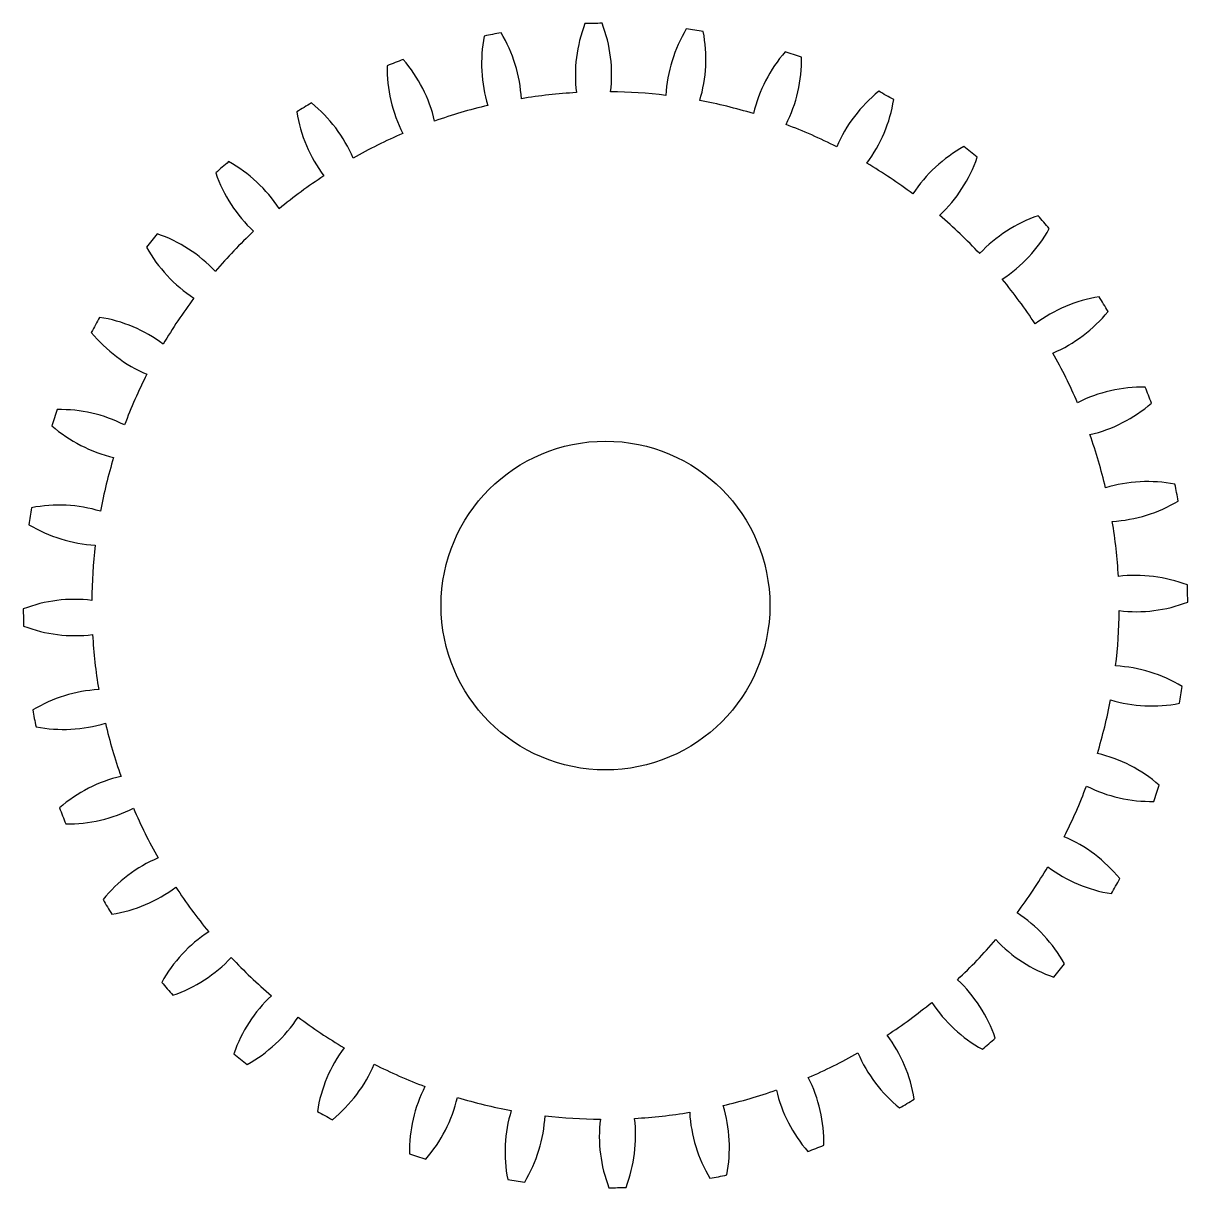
# Model space of a CAD drawing. Header units: millimetres. Extents: x 1936 to 1953, y 1944.5 to 1961.5.
import ezdxf

# ---------------------------------------------------------------- set-up
doc = ezdxf.new("R2010")
doc.units = ezdxf.units.MM

# ---------------------------------------------------------------- blocks, each defined once
blk = doc.blocks.new('*U2')
blk.add_lwpolyline([(-0.494, -0.25, 0.123057), (0.506, -0.125, 0.007355), (0.501, 0.125, 0.121688), (-0.506, 0.25)], format="xyb")
blk = doc.blocks.new('*U3')
at = {"color": 0, "linetype": 'ByBlock', "lineweight": -2, "transparency": 16777216}
for p, rotation in [((1944.28, 1961.018), 89.99999999999933), ((1945.671, 1960.927), 79.99999999999935), ((1942.895, 1960.866), 99.99999999999923), ((1947.025, 1960.596), 69.9999999999994), ((1941.557, 1960.476), 109.9999999999991), ((1948.301, 1960.035), 59.99999999999952), ((1940.307, 1959.86), 119.9999999999991), ((1949.46, 1959.26), 49.99999999999957), ((1939.183, 1959.036), 129.999999999999), ((1950.466, 1958.297), 39.99999999999967), ((1938.219, 1958.029), 139.9999999999989), ((1951.291, 1957.173), 29.99999999999974), ((1937.445, 1956.87), 149.9999999999988), ((1951.907, 1955.923), 19.99999999999977), ((1936.884, 1955.594), 159.9999999999988), ((1952.297, 1954.585), 9.999999999999867), ((1936.552, 1954.24), 169.9999999999987), ((1936.461, 1952.849), 180), ((1952.358, 1951.808), 349.9999999999973), ((1936.613, 1951.464), 189.9999999999986), ((1952.027, 1950.455), 339.9999999999974), ((1937.003, 1950.126), 199.9999999999985), ((1951.466, 1949.179), 329.9999999999974), ((1937.62, 1948.876), 209.9999999999984), ((1950.691, 1948.02), 319.9999999999976), ((1938.444, 1947.752), 219.9999999999984), ((1949.728, 1947.013), 309.9999999999976), ((1939.451, 1946.788), 229.9999999999983), ((1948.604, 1946.189), 299.9999999999977), ((1940.61, 1946.014), 239.9999999999982), ((1947.354, 1945.572), 289.9999999999978), ((1941.885, 1945.453), 249.9999999999982), ((1943.239, 1945.121), 259.9999999999981), ((1946.016, 1945.182), 279.999999999998), ((1944.63, 1945.03), 269.999999999998)]:
    blk.add_blockref('*U2', p, dxfattribs=dict(at, rotation=rotation))
blk.add_blockref('*U2', (1952.449, 1953.199), dxfattribs=at)

msp = doc.modelspace()

# ---------------------------------------------------------------- linework, layer by layer
msp.add_circle((1944.455, 1953.024), 2.4)
for start, end in [(93.2485, 99.427), (83.2485, 89.427), (103.2485, 109.427), (73.2485, 79.427), (113.2485, 119.427), (63.2485, 69.427), (53.2485, 59.427), (123.2485, 129.427), (43.2485, 49.427), (133.2485, 139.427), (33.2485, 39.427), (143.2485, 149.427), (23.2485, 29.427), (153.2485, 159.427), (13.2485, 19.427), (163.2485, 169.427), (3.2485, 9.427), (173.2485, 179.427), (353.2485, 359.427), (183.2485, 189.427), (343.2485, 349.427), (193.2485, 199.427), (333.2485, 339.427), (203.2485, 209.427), (323.2485, 329.427), (213.2485, 219.427), (313.2485, 319.427), (223.2485, 229.427), (303.2485, 309.427), (233.2485, 239.427), (293.2485, 299.427), (243.2485, 249.427), (253.2485, 259.427), (283.2485, 289.427), (273.2485, 279.427), (263.2485, 269.427)]:
    msp.add_arc((1944.455, 1953.024), 7.5, start, end)

# ---------------------------------------------------------------- block references
msp.add_blockref('*U3', (0, 0))

doc.saveas('drawing.dxf')
